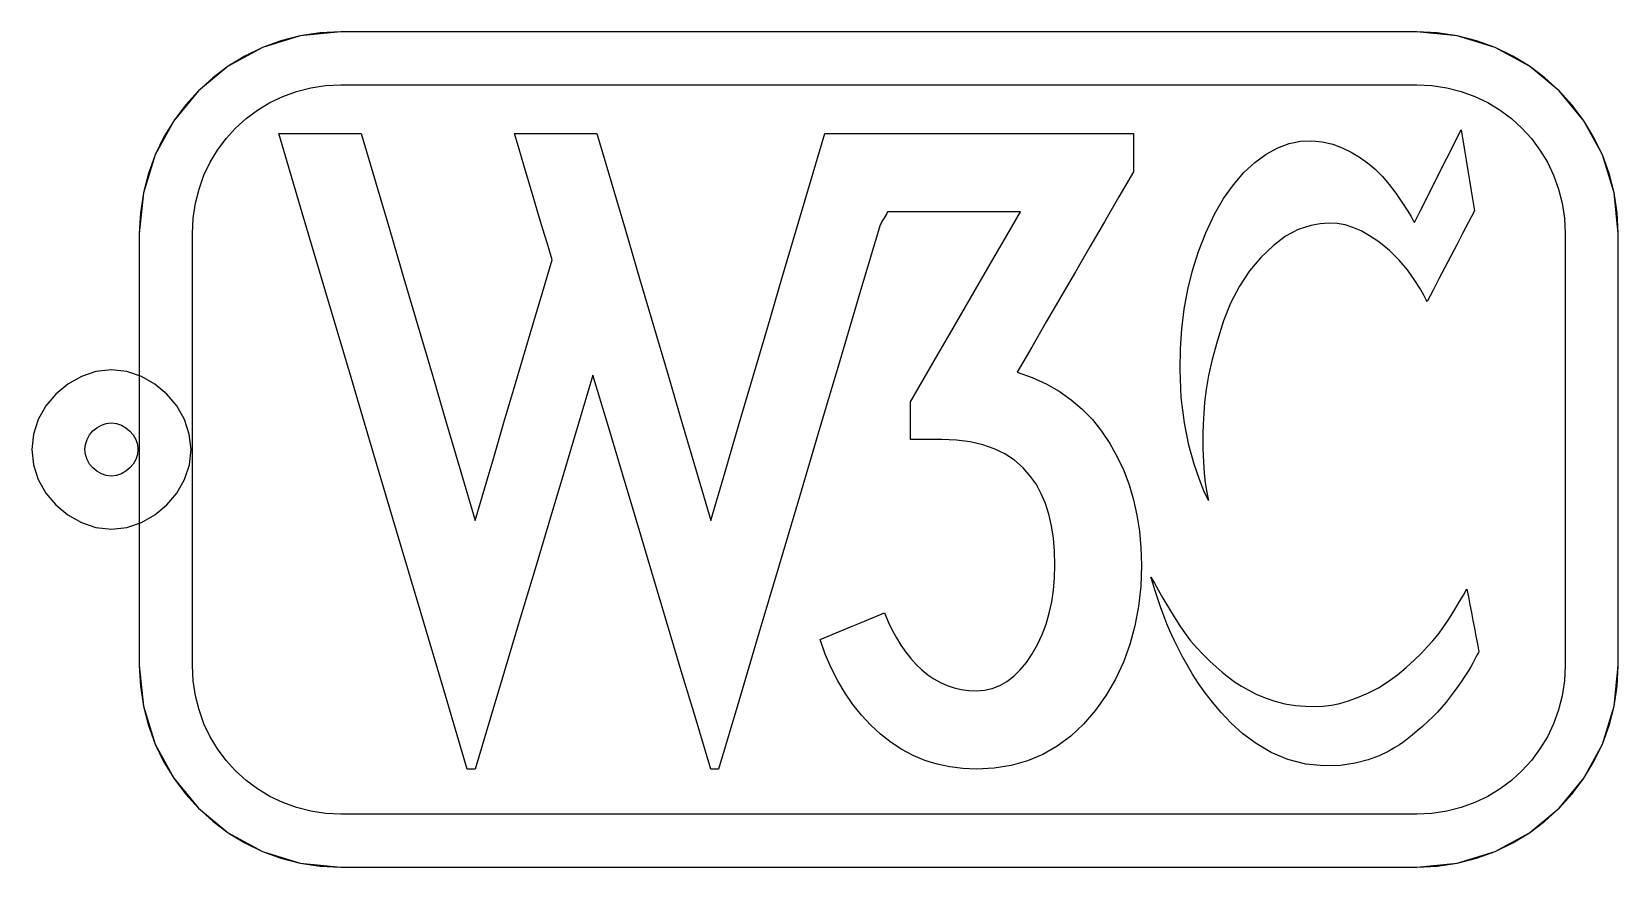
# Model space of a CAD drawing. Extents: x 0 to 16.9, y 22.6 to 31.5.
import ezdxf

# ---------------------------------------------------------------- set-up
doc = ezdxf.new("R2010")
doc.units = 0
for name, color, linetype in [('argola', 7, 'CONTINUOUS'), ('borda', 7, 'CONTINUOUS'), ('w3c', 7, 'CONTINUOUS')]:
    doc.layers.add(name, color=color, linetype=linetype)

msp = doc.modelspace()

# ---------------------------------------------------------------- linework, layer by layer
at = {"layer": 'argola', "color": 7}
for points in [[(0.846737, 27.863236), (0.683077, 27.845061), (0.52742, 27.793321), (0.38402, 27.712287), (0.257141, 27.606208), (0.151043, 27.479349), (0.069977, 27.335966), (0.018209, 27.180318), (0.000006, 27.01666), (0.018181, 26.852982), (0.069932, 26.697306), (0.150986, 26.553897), (0.257088, 26.427013), (0.383972, 26.320912), (0.52738, 26.239857), (0.683057, 26.188103), (0.846734, 26.169928), (1.010392, 26.188132), (1.166041, 26.2399), (1.309426, 26.320962), (1.436285, 26.427064), (1.542364, 26.553942), (1.623401, 26.697342), (1.675138, 26.853002), (1.693314, 27.016663), (1.67511, 27.180301), (1.623356, 27.335938), (1.542311, 27.47931), (1.436232, 27.606163), (1.309378, 27.712242), (1.166007, 27.793285), (1.01037, 27.845041), (0.846737, 27.863236)], [(0.846737, 27.298845), (0.901282, 27.292778), (0.953163, 27.275534), (1.000952, 27.248525), (1.043237, 27.213166), (1.078597, 27.17088), (1.105606, 27.123089), (1.122849, 27.071211), (1.128917, 27.016666), (1.122849, 26.962118), (1.105606, 26.91024), (1.078597, 26.862448), (1.043237, 26.820165), (1.000955, 26.784806), (0.953163, 26.757797), (0.901285, 26.740553), (0.846737, 26.734486), (0.79217, 26.740525), (0.740266, 26.757769), (0.692449, 26.784778), (0.650141, 26.820137), (0.614759, 26.862428), (0.587722, 26.910231), (0.57045, 26.962123), (0.564382, 27.016688), (0.57045, 27.071253), (0.587722, 27.123145), (0.614759, 27.170948), (0.650141, 27.213236), (0.692452, 27.248596), (0.740266, 27.275604), (0.79217, 27.292848), (0.846737, 27.298845)]]:
    msp.add_lwpolyline(points, close=True, dxfattribs=at)
at = {"layer": 'borda', "color": 7}
for points in [[(3.285973, 31.455256), (3.067084, 31.444165), (2.854477, 31.411647), (2.649234, 31.358776), (2.452438, 31.286634), (2.265169, 31.196303), (2.088509, 31.08887), (1.923542, 30.965414), (1.771345, 30.827024), (1.633003, 30.674776), (1.509598, 30.509758), (1.40221, 30.33305), (1.311921, 30.14574), (1.239816, 29.948909), (1.18697, 29.743641), (1.154472, 29.531014), (1.143409, 29.31212), (1.143409, 29.025179), (1.143409, 28.738235), (1.143409, 28.451294), (1.143409, 28.164353), (1.143409, 27.877409), (1.143409, 27.590468), (1.143409, 27.303525), (1.143409, 27.016584), (1.143409, 26.729643), (1.143409, 26.442699), (1.143409, 26.155758), (1.143409, 25.868817), (1.143409, 25.581873), (1.143409, 25.294932), (1.143409, 25.007988), (1.143409, 24.721047), (1.154472, 24.502153), (1.18697, 24.28953), (1.239816, 24.084258), (1.311921, 23.887428), (1.40221, 23.700117), (1.509598, 23.523412), (1.633003, 23.358394), (1.771345, 23.206146), (1.923542, 23.067756), (2.088509, 22.9443), (2.265169, 22.836867), (2.452438, 22.746536), (2.649234, 22.674394), (2.854477, 22.621523), (3.067084, 22.589005), (3.285973, 22.577914), (4.000624, 22.577914), (4.715273, 22.577914), (5.429925, 22.577914), (6.144576, 22.577914), (6.859225, 22.577914), (7.573876, 22.577914), (8.288528, 22.577914), (9.003177, 22.577914), (9.717828, 22.577914), (10.43248, 22.577914), (11.147131, 22.577914), (11.86178, 22.577914), (12.576432, 22.577914), (13.291083, 22.577914), (14.005732, 22.577914), (14.720384, 22.577914), (14.939272, 22.589005), (15.151879, 22.621523), (15.357122, 22.674394), (15.553919, 22.746536), (15.741187, 22.836867), (15.917847, 22.9443), (16.082814, 23.067756), (16.235008, 23.206146), (16.373351, 23.358394), (16.496755, 23.523412), (16.604144, 23.700117), (16.694432, 23.887428), (16.766537, 24.084258), (16.819383, 24.28953), (16.851881, 24.502153), (16.862944, 24.721047), (16.862944, 25.007988), (16.862944, 25.294932), (16.862944, 25.581873), (16.862944, 25.868817), (16.862944, 26.155758), (16.862944, 26.442699), (16.862944, 26.729643), (16.862944, 27.016584), (16.862944, 27.303525), (16.862944, 27.590468), (16.862944, 27.877409), (16.862944, 28.164353), (16.862944, 28.451294), (16.862944, 28.738235), (16.862944, 29.025179), (16.862944, 29.31212), (16.851881, 29.531014), (16.819383, 29.743641), (16.766537, 29.948909), (16.694432, 30.14574), (16.604144, 30.33305), (16.496755, 30.509758), (16.373351, 30.674776), (16.235008, 30.827024), (16.082814, 30.965414), (15.917847, 31.08887), (15.741187, 31.196303), (15.553919, 31.286634), (15.357122, 31.358776), (15.151879, 31.411647), (14.939272, 31.444165), (14.720384, 31.455256), (14.005732, 31.455256), (13.291083, 31.455256), (12.576432, 31.455256), (11.86178, 31.455256), (11.147131, 31.455256), (10.43248, 31.455256), (9.717828, 31.455256), (9.003177, 31.455256), (8.288528, 31.455256), (7.573876, 31.455256), (6.859225, 31.455256), (6.144576, 31.455256), (5.429925, 31.455256), (4.715273, 31.455256), (4.000624, 31.455256), (3.285973, 31.455256)], [(3.285973, 30.890812), (4.000624, 30.890812), (4.715273, 30.890812), (5.429925, 30.890812), (6.144576, 30.890812), (6.859225, 30.890812), (7.573876, 30.890812), (8.288528, 30.890812), (9.003177, 30.890812), (9.717828, 30.890812), (10.43248, 30.890812), (11.147131, 30.890812), (11.86178, 30.890812), (12.576432, 30.890812), (13.291083, 30.890812), (14.005732, 30.890812), (14.720384, 30.890812), (14.883011, 30.88274), (15.04065, 30.859034), (15.192539, 30.820465), (15.33792, 30.767786), (15.476037, 30.70176), (15.606124, 30.623147), (15.727426, 30.532706), (15.839186, 30.431202), (15.940639, 30.319394), (16.031029, 30.198041), (16.109594, 30.067905), (16.175581, 29.929746), (16.228224, 29.784331), (16.266767, 29.632414), (16.290445, 29.474756), (16.298517, 29.312123), (16.298517, 29.025182), (16.298517, 28.738238), (16.298517, 28.451297), (16.298517, 28.164356), (16.298517, 27.877412), (16.298517, 27.590471), (16.298517, 27.303527), (16.298517, 27.016587), (16.298517, 26.729646), (16.298517, 26.442702), (16.298517, 26.155761), (16.298517, 25.86882), (16.298517, 25.581876), (16.298517, 25.294935), (16.298517, 25.007991), (16.298517, 24.72105), (16.290445, 24.558417), (16.266767, 24.400762), (16.228224, 24.248844), (16.175581, 24.103427), (16.109594, 23.96527), (16.031029, 23.835135), (15.940639, 23.713782), (15.839186, 23.601974), (15.727426, 23.500467), (15.606124, 23.410029), (15.476037, 23.331416), (15.33792, 23.265388), (15.192539, 23.212711), (15.04065, 23.174142), (14.883011, 23.150436), (14.720384, 23.142364), (14.005732, 23.142364), (13.291083, 23.142364), (12.576432, 23.142364), (11.86178, 23.142364), (11.147131, 23.142364), (10.43248, 23.142364), (9.717828, 23.142364), (9.003177, 23.142364), (8.288528, 23.142364), (7.573876, 23.142364), (6.859225, 23.142364), (6.144576, 23.142364), (5.429925, 23.142364), (4.715273, 23.142364), (4.000624, 23.142364), (3.285973, 23.142364), (3.123345, 23.150436), (2.965707, 23.174142), (2.813818, 23.212711), (2.668434, 23.26539), (2.53032, 23.331416), (2.400232, 23.410029), (2.278928, 23.50047), (2.16717, 23.601974), (2.065717, 23.713782), (1.975327, 23.835135), (1.896759, 23.96527), (1.830773, 24.103427), (1.77813, 24.248844), (1.739587, 24.400762), (1.715908, 24.558417), (1.707837, 24.72105), (1.707837, 25.007991), (1.707837, 25.294935), (1.707837, 25.581876), (1.707837, 25.86882), (1.707837, 26.155761), (1.707837, 26.442702), (1.707837, 26.729646), (1.707837, 27.016587), (1.707837, 27.303527), (1.707837, 27.590471), (1.707837, 27.877412), (1.707837, 28.164356), (1.707837, 28.451297), (1.707837, 28.738238), (1.707837, 29.025182), (1.707837, 29.312123), (1.715908, 29.474756), (1.739587, 29.632414), (1.77813, 29.784331), (1.830773, 29.929746), (1.896759, 30.067905), (1.975327, 30.198041), (2.065717, 30.319394), (2.16717, 30.431202), (2.278928, 30.532706), (2.400232, 30.623147), (2.53032, 30.70176), (2.668434, 30.767786), (2.813818, 30.820465), (2.965707, 30.859034), (3.123345, 30.88274), (3.285973, 30.890812)]]:
    msp.add_lwpolyline(points, close=True, dxfattribs=at)
at = {"layer": 'w3c', "color": 7}
for points in [[(3.285974, 31.455325), (2.854477, 31.411724), (2.452435, 31.286699), (2.088503, 31.08892), (1.771334, 30.827054), (1.509583, 30.509771), (1.311903, 30.145739), (1.186949, 29.743627), (1.143374, 29.312103), (1.143374, 28.738223), (1.143374, 28.164343), (1.143374, 27.590463), (1.143374, 27.016583), (1.143374, 26.442703), (1.143374, 25.868823), (1.143374, 25.294943), (1.143374, 24.721063), (1.186949, 24.289546), (1.311903, 23.887452), (1.509583, 23.523445), (1.771334, 23.206191), (2.088503, 22.944354), (2.452435, 22.746599), (2.854477, 22.621591), (3.285974, 22.577997), (4.715268, 22.577997), (6.144562, 22.577997), (7.573857, 22.577997), (9.003151, 22.577997), (10.432445, 22.577997), (11.861739, 22.577997), (13.291034, 22.577997), (14.720328, 22.577997), (15.151824, 22.621591), (15.553866, 22.746599), (15.917799, 22.944354), (16.234967, 23.206191), (16.496718, 23.523445), (16.694399, 23.887452), (16.819353, 24.289546), (16.862927, 24.721063), (16.862927, 25.294943), (16.862927, 25.868823), (16.862927, 26.442703), (16.862927, 27.016583), (16.862927, 27.590463), (16.862927, 28.164343), (16.862927, 28.738223), (16.862927, 29.312103), (16.819353, 29.743627), (16.694399, 30.145739), (16.496718, 30.509771), (16.234967, 30.827054), (15.917799, 31.08892), (15.553866, 31.286699), (15.151824, 31.411724), (14.720328, 31.455325), (13.291034, 31.455325), (11.861739, 31.455325), (10.432445, 31.455325), (9.003151, 31.455325), (7.573857, 31.455325), (6.144562, 31.455325), (4.715268, 31.455325), (3.285974, 31.455325)], [(2.625133, 30.37508), (2.734709, 30.37508), (2.844285, 30.37508), (2.953862, 30.37508), (3.063438, 30.37508), (3.173014, 30.37508), (3.28259, 30.37508), (3.392167, 30.37508), (3.501743, 30.37508), (3.653088, 29.861151), (3.804434, 29.347222), (3.955779, 28.833293), (4.107125, 28.319364), (4.25847, 27.805435), (4.409816, 27.291506), (4.561161, 26.777577), (4.712507, 26.263648), (4.814791, 26.609741), (4.917075, 26.955835), (5.019359, 27.301929), (5.121643, 27.648022), (5.223927, 27.994116), (5.326212, 28.34021), (5.428496, 28.686303), (5.53078, 29.032397), (5.480688, 29.200232), (5.430596, 29.368068), (5.380504, 29.535903), (5.330412, 29.703739), (5.28032, 29.871574), (5.230228, 30.039409), (5.180136, 30.207245), (5.130044, 30.37508), (5.23964, 30.37508), (5.349235, 30.37508), (5.458831, 30.37508), (5.568427, 30.37508), (5.678022, 30.37508), (5.787618, 30.37508), (5.897214, 30.37508), (6.006809, 30.37508), (6.158135, 29.861151), (6.309461, 29.347222), (6.460788, 28.833293), (6.612114, 28.319364), (6.76344, 27.805435), (6.914766, 27.291506), (7.066092, 26.777577), (7.217418, 26.263648), (7.368763, 26.777577), (7.520109, 27.291506), (7.671454, 27.805435), (7.8228, 28.319364), (7.974145, 28.833293), (8.125491, 29.347222), (8.276836, 29.861151), (8.428182, 30.37508), (8.537758, 30.37508), (8.647334, 30.37508), (8.75691, 30.37508), (8.866487, 30.37508), (8.976063, 30.37508), (9.085639, 30.37508), (9.195215, 30.37508), (9.304792, 30.37508), (9.605538, 30.37508), (9.906285, 30.37508), (10.207031, 30.37508), (10.507778, 30.37508), (10.808523, 30.37508), (11.10927, 30.37508), (11.410016, 30.37508), (11.710763, 30.37508), (11.710763, 30.323977), (11.710763, 30.272874), (11.710763, 30.221771), (11.710763, 30.170668), (11.710763, 30.119564), (11.710763, 30.068461), (11.710763, 30.017358), (11.710763, 29.966255), (11.556287, 29.700452), (11.401811, 29.43465), (11.247334, 29.168847), (11.092858, 28.903045), (10.938382, 28.637242), (10.783906, 28.371439), (10.629429, 28.105637), (10.474953, 27.839834), (10.632871, 27.78237), (10.780851, 27.714215), (10.918895, 27.635371), (11.047006, 27.545838), (11.165185, 27.445616), (11.273433, 27.334708), (11.371754, 27.213113), (11.460148, 27.080832), (11.53845, 26.94026), (11.606319, 26.793706), (11.663751, 26.641162), (11.710745, 26.482623), (11.747298, 26.318083), (11.77341, 26.147535), (11.789078, 25.970974), (11.794303, 25.788396), (11.786673, 25.563601), (11.763777, 25.347931), (11.725616, 25.141382), (11.672189, 24.943951), (11.603498, 24.755635), (11.519542, 24.576431), (11.420319, 24.406335), (11.30583, 24.245344), (11.179212, 24.098875), (11.043597, 23.971909), (10.898984, 23.864454), (10.745372, 23.776518), (10.582761, 23.708109), (10.411152, 23.659235), (10.230541, 23.629906), (10.040929, 23.620128), (9.897093, 23.625934), (9.75797, 23.643351), (9.623557, 23.672374), (9.493856, 23.713), (9.368863, 23.765226), (9.248579, 23.829047), (9.133003, 23.90446), (9.022133, 23.991462), (8.917132, 24.088277), (8.819165, 24.193313), (8.728236, 24.306571), (8.644344, 24.428053), (8.567491, 24.55776), (8.497679, 24.695696), (8.434909, 24.841862), (8.379182, 24.996258), (8.464762, 25.031668), (8.550343, 25.067079), (8.635923, 25.10249), (8.721503, 25.1379), (8.807083, 25.173311), (8.892664, 25.208721), (8.978244, 25.244132), (9.063824, 25.279542), (9.102949, 25.186164), (9.145062, 25.09789), (9.190167, 25.014714), (9.238266, 24.936633), (9.289363, 24.863643), (9.343461, 24.795738), (9.400563, 24.732916), (9.460671, 24.675171), (9.523608, 24.62337), (9.589281, 24.578472), (9.657695, 24.540478), (9.728849, 24.50939), (9.802748, 24.485208), (9.879393, 24.467934), (9.958786, 24.457568), (10.040929, 24.454112), (10.12687, 24.460237), (10.209437, 24.478607), (10.288626, 24.509223), (10.364434, 24.552085), (10.436858, 24.607192), (10.505894, 24.674545), (10.571539, 24.754141), (10.633789, 24.845982), (10.690551, 24.946461), (10.739733, 25.05189), (10.781339, 25.16227), (10.815372, 25.277606), (10.841835, 25.397899), (10.860734, 25.523152), (10.87207, 25.653369), (10.875845, 25.788551), (10.871807, 25.936438), (10.859689, 26.075708), (10.839486, 26.206365), (10.8112, 26.328414), (10.774824, 26.441862), (10.730358, 26.546714), (10.677798, 26.642976), (10.617142, 26.730654), (10.536619, 26.822502), (10.445398, 26.902116), (10.343478, 26.969493), (10.230864, 27.024629), (10.107555, 27.06752), (9.973553, 27.098161), (9.828862, 27.116548), (9.673483, 27.122678), (9.631752, 27.122678), (9.590022, 27.122678), (9.548292, 27.122678), (9.506561, 27.122678), (9.464831, 27.122678), (9.423101, 27.122678), (9.38137, 27.122678), (9.33964, 27.122678), (9.33964, 27.172712), (9.33964, 27.222746), (9.33964, 27.272779), (9.33964, 27.322813), (9.33964, 27.372847), (9.33964, 27.42288), (9.33964, 27.472914), (9.33964, 27.522948), (9.485754, 27.775216), (9.631869, 28.027484), (9.777984, 28.279753), (9.924098, 28.532021), (10.070213, 28.78429), (10.216328, 29.036558), (10.362442, 29.288827), (10.508557, 29.541095), (10.332146, 29.541095), (10.155734, 29.541095), (9.979324, 29.541095), (9.802913, 29.541095), (9.626502, 29.541095), (9.450091, 29.541095), (9.27368, 29.541095), (9.097269, 29.541095), (9.087216, 29.524002), (9.077163, 29.50691), (9.067109, 29.489817), (9.057056, 29.472724), (9.047002, 29.455631), (9.036949, 29.438539), (9.026896, 29.421446), (9.016842, 29.404353), (8.802357, 28.681325), (8.587871, 27.958297), (8.373386, 27.235268), (8.1589, 26.512241), (7.944414, 25.789212), (7.729929, 25.066184), (7.515443, 24.343156), (7.300958, 23.620128), (7.290516, 23.620128), (7.280073, 23.620128), (7.269631, 23.620128), (7.259189, 23.620128), (7.248746, 23.620128), (7.238304, 23.620128), (7.227862, 23.620128), (7.217419, 23.620128), (7.060862, 24.14341), (6.904306, 24.666693), (6.747749, 25.189975), (6.591192, 25.713258), (6.434635, 26.23654), (6.278078, 26.759823), (6.121521, 27.283105), (5.964964, 27.806387), (5.808407, 27.283105), (5.65185, 26.759823), (5.495293, 26.23654), (5.338736, 25.713258), (5.182179, 25.189975), (5.025622, 24.666693), (4.869065, 24.14341), (4.712508, 23.620128), (4.702086, 23.620128), (4.691663, 23.620128), (4.68124, 23.620128), (4.670817, 23.620128), (4.660394, 23.620128), (4.649971, 23.620128), (4.639548, 23.620128), (4.629126, 23.620128), (4.378627, 24.464496), (4.128126, 25.308866), (3.877627, 26.153235), (3.627128, 26.997604), (3.37663, 27.841973), (3.126131, 28.686342), (2.875632, 29.530711), (2.625133, 30.37508)], [(15.192157, 30.412883), (15.209911, 30.305115), (15.227665, 30.197347), (15.245419, 30.089579), (15.263172, 29.981811), (15.280926, 29.874044), (15.29868, 29.766276), (15.316434, 29.658508), (15.334188, 29.55074), (15.27134, 29.430663), (15.208492, 29.310587), (15.145643, 29.19051), (15.082794, 29.070433), (15.019946, 28.950356), (14.957098, 28.830279), (14.894249, 28.710202), (14.831401, 28.590125), (14.822474, 28.60808), (14.796206, 28.657337), (14.753372, 28.730988), (14.694742, 28.82212), (14.62109, 28.923826), (14.533188, 29.029193), (14.431809, 29.131313), (14.317725, 29.223276), (14.220482, 29.287679), (14.129788, 29.33872), (14.04338, 29.376997), (13.958993, 29.403112), (13.874363, 29.417667), (13.787226, 29.421261), (13.695315, 29.414497), (13.596369, 29.397976), (13.462184, 29.354791), (13.326758, 29.281791), (13.193292, 29.18192), (13.064985, 29.058124), (12.945036, 28.913349), (12.836645, 28.75054), (12.743011, 28.572642), (12.667334, 28.382601), (12.598181, 28.163621), (12.545948, 27.971289), (12.50815, 27.802125), (12.482304, 27.652646), (12.465926, 27.519371), (12.456533, 27.398818), (12.451642, 27.287505), (12.448767, 27.181949), (12.447891, 27.02424), (12.452917, 26.884494), (12.462053, 26.763657), (12.473522, 26.662673), (12.485543, 26.582486), (12.496334, 26.52404), (12.504115, 26.48828), (12.507102, 26.47615), (12.493994, 26.501991), (12.459459, 26.577156), (12.410687, 26.69811), (12.354866, 26.861318), (12.299182, 27.063244), (12.250825, 27.300351), (12.216981, 27.569105), (12.204839, 27.865969), (12.210008, 28.084548), (12.224728, 28.298548), (12.250053, 28.508529), (12.287036, 28.715052), (12.33673, 28.918676), (12.400186, 29.119962), (12.478458, 29.31947), (12.572598, 29.517761), (12.667907, 29.68292), (12.772324, 29.829981), (12.884011, 29.958243), (13.001129, 30.067001), (13.121841, 30.155553), (13.24431, 30.223196), (13.366697, 30.269227), (13.487166, 30.292942), (13.606844, 30.296987), (13.72021, 30.285164), (13.827376, 30.259569), (13.928456, 30.222295), (14.023562, 30.175438), (14.112808, 30.12109), (14.196306, 30.061347), (14.27417, 29.998302), (14.352617, 29.922324), (14.42878, 29.833472), (14.500139, 29.738836), (14.564176, 29.645507), (14.618368, 29.560575), (14.660197, 29.49113), (14.687143, 29.444264), (14.696685, 29.427067), (14.758619, 29.550294), (14.820554, 29.673521), (14.882488, 29.796748), (14.944423, 29.919975), (15.006357, 30.043202), (15.068291, 30.166429), (15.130226, 30.289656), (15.192157, 30.412883)], [(11.894952, 25.661143), (11.904776, 25.643561), (11.931888, 25.595499), (11.972746, 25.52399), (12.023809, 25.436065), (12.081536, 25.338754), (12.142385, 25.239088), (12.202815, 25.144099), (12.259286, 25.060818), (12.317204, 24.985438), (12.382288, 24.910514), (12.451466, 24.837882), (12.521665, 24.769381), (12.589809, 24.706848), (12.652826, 24.65212), (12.707642, 24.607035), (12.751183, 24.573431), (12.796304, 24.541767), (12.856646, 24.503473), (12.930318, 24.461445), (13.015428, 24.41858), (13.110084, 24.377775), (13.212393, 24.341925), (13.320463, 24.313928), (13.432403, 24.296681), (13.539685, 24.288399), (13.637024, 24.285882), (13.72779, 24.289769), (13.815358, 24.300697), (13.903096, 24.3193), (13.994377, 24.346212), (14.092572, 24.382069), (14.201051, 24.427506), (14.313002, 24.483851), (14.418879, 24.549871), (14.518088, 24.622623), (14.610034, 24.699167), (14.694125, 24.77656), (14.769764, 24.851863), (14.836359, 24.922133), (14.893317, 24.984429), (14.94855, 25.05189), (15.008067, 25.134701), (15.068277, 25.225361), (15.125589, 25.316363), (15.176415, 25.400205), (15.217165, 25.469383), (15.244247, 25.516393), (15.254072, 25.53373), (15.269978, 25.450522), (15.285885, 25.367314), (15.301791, 25.284106), (15.317698, 25.200898), (15.333605, 25.117691), (15.349511, 25.034482), (15.365418, 24.951274), (15.381324, 24.868066), (15.377836, 24.861328), (15.368236, 24.842907), (15.353801, 24.815516), (15.335811, 24.781862), (15.315547, 24.744652), (15.294289, 24.706595), (15.273317, 24.670397), (15.253912, 24.638767), (15.226541, 24.596864), (15.194704, 24.549722), (15.15895, 24.498592), (15.119826, 24.444722), (15.077881, 24.389361), (15.033664, 24.333759), (14.987722, 24.279166), (14.940604, 24.22683), (14.892055, 24.176978), (14.838913, 24.125807), (14.783185, 24.074875), (14.726884, 24.025743), (14.672019, 23.979966), (14.620599, 23.939105), (14.574634, 23.904718), (14.536134, 23.878364), (14.489227, 23.849025), (14.417641, 23.808683), (14.322657, 23.763395), (14.205555, 23.719216), (14.067618, 23.682204), (13.910128, 23.658414), (13.734363, 23.653906), (13.541606, 23.674731), (13.349345, 23.724346), (13.17412, 23.798526), (13.015785, 23.891413), (12.874196, 23.99715), (12.749208, 24.109876), (12.640677, 24.223732), (12.548459, 24.33286), (12.472406, 24.4314), (12.402241, 24.530587), (12.337858, 24.630604), (12.279675, 24.728625), (12.228104, 24.821826), (12.183562, 24.90738), (12.146462, 24.982463), (12.117219, 25.044247), (12.09625, 25.089908), (12.06535, 25.16335), (12.032102, 25.251012), (11.9985, 25.345493), (11.966537, 25.43939), (11.938207, 25.525306), (11.915503, 25.595837), (11.900419, 25.643583), (11.894952, 25.661143)]]:
    msp.add_lwpolyline(points, close=True, dxfattribs=at)

doc.saveas('drawing.dxf')
